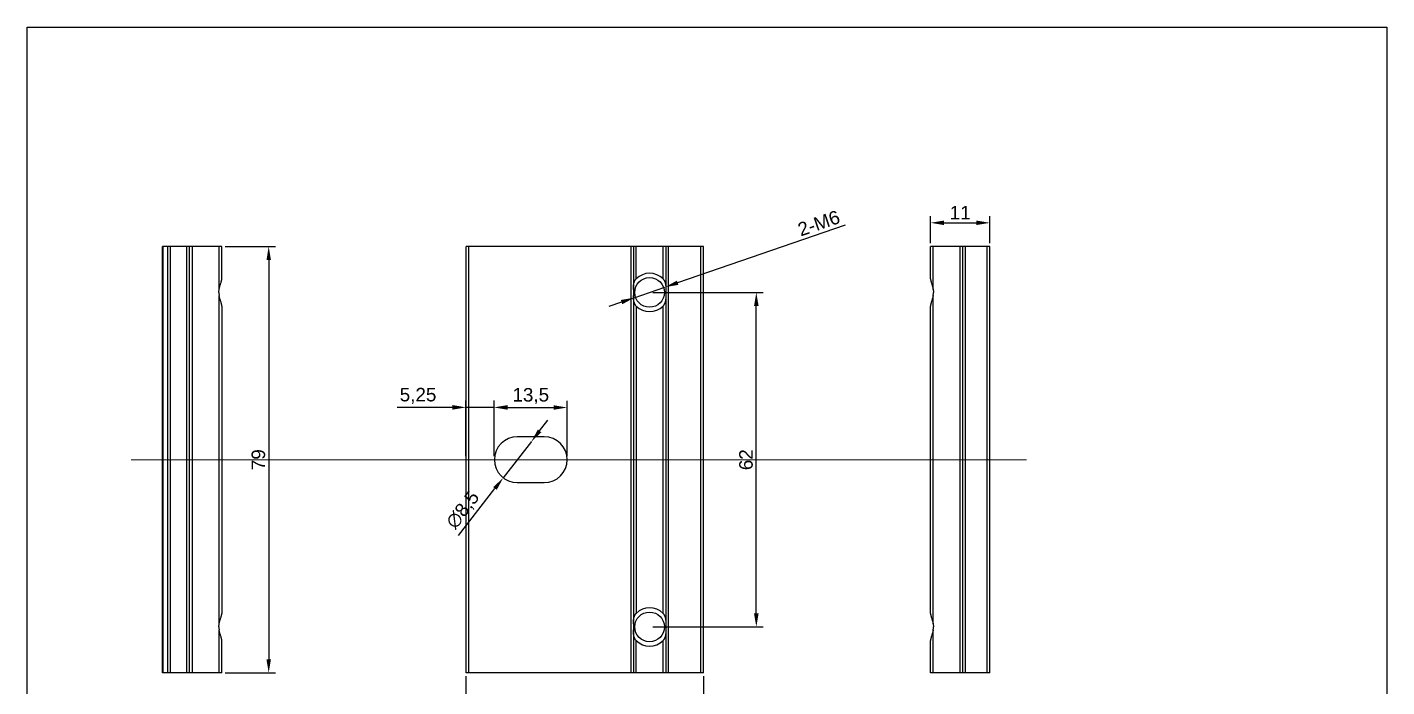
# Model space of a CAD drawing. Header units: millimetres. Extents: x 389 to 17466, y 310 to 5904.
# Drawn here: x 5722.7 to 5974.5, y 441.3 to 563.6 of the extents above; entities that cross this region are included whole.
import ezdxf

# ---------------------------------------------------------------- set-up
doc = ezdxf.new("R2010")
doc.units = ezdxf.units.MM
doc.styles.get("Standard").update_dxf_attribs({"font": 'arial.ttf'})
doc.dimstyles.new('ISO-25', dxfattribs={"dimtxt": 2.5, "dimasz": 2.5, "dimexe": 1.25, "dimexo": 0.625, "dimtad": 1, "dimtxsty": 'Standard', "dimcen": 2.5, "dimadec": 0, "dimazin": 0, "dimtfac": 1, "dimtmove": 0, "dimatfit": 3, "dimfxl": 1, "dimarcsym": 0})

# ---------------------------------------------------------------- blocks, each defined once
blk = doc.blocks.new('*D53')
at = {"color": 0, "lineweight": -2, "transparency": 16777216}
for p, q in [((5759.33, 522.91), (5768.63, 522.91)), ((5767.38, 520.41), (5767.38, 446.41)), ((5759.33, 443.91), (5768.63, 443.91))]:
    blk.add_line(p, q, dxfattribs=at)
at = {"color": 0, "transparency": 16777216}
for points in [[(5766.97, 520.41), (5767.8, 520.41), (5767.38, 522.91)], [(5766.97, 446.41), (5767.8, 446.41), (5767.38, 443.91)]]:
    blk.add_solid(points, dxfattribs=at)
at = {"layer": 'Defpoints', "color": 0, "transparency": 16777216}
for p in [(5758.7, 522.91), (5758.7, 443.91), (5767.38, 443.91)]:
    blk.add_point(p, dxfattribs=at)
at = {"color": 0, "lineweight": 5, "transparency": 16777216, "insert": (5765.48, 483.41), "char_height": 2.5, "attachment_point": 5, "rotation": 90}
blk.add_mtext('79', dxfattribs=at)
blk = doc.blocks.new('*D54')
at = {"color": 0, "lineweight": -2, "transparency": 16777216}
for p, q in [((5809.17, 484.04), (5809.17, 494.33)), ((5822.67, 484.04), (5822.67, 494.33)), ((5811.67, 493.08), (5820.17, 493.08))]:
    blk.add_line(p, q, dxfattribs=at)
at = {"color": 0, "transparency": 16777216}
for points in [[(5811.67, 493.5), (5811.67, 492.67), (5809.17, 493.08)], [(5820.17, 493.5), (5820.17, 492.67), (5822.67, 493.08)]]:
    blk.add_solid(points, dxfattribs=at)
at = {"layer": 'Defpoints', "color": 0, "transparency": 16777216}
for p in [(5822.67, 493.08), (5809.17, 483.41), (5822.67, 483.41)]:
    blk.add_point(p, dxfattribs=at)
at = {"color": 0, "lineweight": 5, "transparency": 16777216, "insert": (5815.92, 495.21), "char_height": 2.5, "attachment_point": 5}
blk.add_mtext('13,5', dxfattribs=at)
blk = doc.blocks.new('*D55')
at = {"color": 0, "lineweight": -2, "transparency": 16777216}
for p, q in [((5817.56, 488.75), (5819.09, 490.72)), ((5816.03, 486.77), (5810.82, 480.05)), ((5802.52, 469.35), (5809.29, 478.08))]:
    blk.add_line(p, q, dxfattribs=at)
at = {"color": 0, "transparency": 16777216}
for points in [[(5817.23, 489), (5817.89, 488.49), (5816.03, 486.77)], [(5808.96, 478.33), (5809.62, 477.82), (5810.82, 480.05)]]:
    blk.add_solid(points, dxfattribs=at)
at = {"layer": 'Defpoints', "color": 0, "transparency": 16777216}
for p in [(5816.03, 486.77), (5810.82, 480.05)]:
    blk.add_point(p, dxfattribs=at)
at = {"color": 0, "lineweight": 5, "transparency": 16777216, "insert": (5803.43, 474.05), "char_height": 2.5, "attachment_point": 5, "rotation": 52.2099}
blk.add_mtext('∅8,5', dxfattribs=at)
blk = doc.blocks.new('*D56')
at = {"color": 0, "lineweight": -2, "transparency": 16777216}
for p, q in [((5874.12, 526.89), (5843.12, 516.2)), ((5835.09, 513.43), (5840.76, 515.39)), ((5832.72, 512.62), (5830.36, 511.8))]:
    blk.add_line(p, q, dxfattribs=at)
at = {"color": 0, "transparency": 16777216}
for points in [[(5842.99, 516.6), (5843.26, 515.81), (5840.76, 515.39)], [(5832.59, 513.01), (5832.86, 512.22), (5835.09, 513.43)]]:
    blk.add_solid(points, dxfattribs=at)
at = {"layer": 'Defpoints', "color": 0, "transparency": 16777216}
for p in [(5840.76, 515.39), (5835.09, 513.43)]:
    blk.add_point(p, dxfattribs=at)
at = {"color": 0, "lineweight": 5, "transparency": 16777216, "insert": (5869.27, 527.23), "char_height": 2.5, "attachment_point": 5, "rotation": 19.0188}
blk.add_mtext('2-M6', dxfattribs=at)
blk = doc.blocks.new('*D57')
at = {"color": 0, "lineweight": -2, "transparency": 16777216}
for p, q in [((5803.92, 484.04), (5803.92, 494.36)), ((5809.17, 484.04), (5809.17, 494.36)), ((5801.42, 493.11), (5791.16, 493.11)), ((5809.17, 493.11), (5803.92, 493.11)), ((5811.67, 493.11), (5814.17, 493.11))]:
    blk.add_line(p, q, dxfattribs=at)
at = {"color": 0, "transparency": 16777216}
for points in [[(5801.42, 493.53), (5801.42, 492.69), (5803.92, 493.11)], [(5811.67, 493.53), (5811.67, 492.69), (5809.17, 493.11)]]:
    blk.add_solid(points, dxfattribs=at)
at = {"layer": 'Defpoints', "color": 0, "transparency": 16777216}
for p in [(5803.92, 493.11), (5803.92, 483.41), (5809.17, 483.41)]:
    blk.add_point(p, dxfattribs=at)
at = {"color": 0, "lineweight": 5, "transparency": 16777216, "insert": (5795.04, 495.24), "char_height": 2.5, "attachment_point": 5}
blk.add_mtext('5,25', dxfattribs=at)
blk = doc.blocks.new('*D58')
at = {"color": 0, "lineweight": -2, "transparency": 16777216}
for p, q in [((5889.95, 523.54), (5889.95, 528.56)), ((5892.45, 527.31), (5898.45, 527.31)), ((5900.95, 523.54), (5900.95, 528.56))]:
    blk.add_line(p, q, dxfattribs=at)
at = {"color": 0, "transparency": 16777216}
for points in [[(5892.45, 527.73), (5892.45, 526.9), (5889.95, 527.31)], [(5898.45, 527.73), (5898.45, 526.9), (5900.95, 527.31)]]:
    blk.add_solid(points, dxfattribs=at)
at = {"layer": 'Defpoints', "color": 0, "transparency": 16777216}
for p in [(5900.95, 527.31), (5889.95, 522.91), (5900.95, 522.91)]:
    blk.add_point(p, dxfattribs=at)
at = {"color": 0, "lineweight": 5, "transparency": 16777216, "insert": (5895.45, 529.2), "char_height": 2.5, "attachment_point": 5}
blk.add_mtext('11', dxfattribs=at)
blk = doc.blocks.new('*D59')
at = {"color": 0, "lineweight": -2, "transparency": 16777216}
for p, q in [((5803.92, 443.29), (5803.92, 434.77)), ((5847.92, 443.29), (5847.92, 434.77)), ((5806.42, 436.02), (5845.42, 436.02))]:
    blk.add_line(p, q, dxfattribs=at)
at = {"color": 0, "transparency": 16777216}
for points in [[(5806.42, 436.44), (5806.42, 435.61), (5803.92, 436.02)], [(5845.42, 436.44), (5845.42, 435.61), (5847.92, 436.02)]]:
    blk.add_solid(points, dxfattribs=at)
at = {"layer": 'Defpoints', "color": 0, "transparency": 16777216}
for p in [(5803.92, 443.91), (5847.92, 443.91), (5847.92, 436.02)]:
    blk.add_point(p, dxfattribs=at)
at = {"color": 0, "lineweight": 5, "transparency": 16777216, "insert": (5825.92, 437.9), "char_height": 2.5, "attachment_point": 5}
blk.add_mtext('44', dxfattribs=at)
blk = doc.blocks.new('*D60')
at = {"color": 0, "lineweight": -2, "transparency": 16777216}
for p, q in [((5838.55, 514.41), (5858.94, 514.41)), ((5857.69, 454.91), (5857.69, 511.91)), ((5838.55, 452.41), (5858.94, 452.41))]:
    blk.add_line(p, q, dxfattribs=at)
at = {"color": 0, "transparency": 16777216}
for points in [[(5857.27, 511.91), (5858.11, 511.91), (5857.69, 514.41)], [(5857.27, 454.91), (5858.11, 454.91), (5857.69, 452.41)]]:
    blk.add_solid(points, dxfattribs=at)
at = {"layer": 'Defpoints', "color": 0, "transparency": 16777216}
for p in [(5837.92, 514.41), (5857.69, 514.41), (5837.92, 452.41)]:
    blk.add_point(p, dxfattribs=at)
at = {"color": 0, "lineweight": 5, "transparency": 16777216, "insert": (5855.79, 483.41), "char_height": 2.5, "attachment_point": 5, "rotation": 90}
blk.add_mtext('62', dxfattribs=at)

msp = doc.modelspace()

# ---------------------------------------------------------------- linework, layer by layer
at = {"color": 7, "linetype": 'Continuous'}
for p, q in [((5747.7032, 443.9107), (5747.7032, 522.9107)), ((5758.7032, 522.9107), (5747.7032, 522.9107)), ((5747.8496, 443.9107), (5747.8496, 522.9107)), ((5748.7032, 443.9107), (5748.7032, 522.9107)), ((5749.2032, 443.9107), (5749.2032, 522.9107)), ((5752.2032, 443.9107), (5752.2032, 522.9107)), ((5752.7032, 443.9107), (5752.7032, 522.9107)), ((5753.2032, 522.9107), (5753.2032, 443.9107)), ((5758.2032, 514.9607), (5758.2032, 522.9107)), ((5758.7032, 516.9312), (5758.7032, 522.9107)), ((5803.9241, 443.9107), (5803.9241, 522.9107)), ((5847.9241, 522.9107), (5803.9241, 522.9107)), ((5804.4241, 443.9107), (5804.4241, 522.9107)), ((5834.4241, 522.9107), (5834.4241, 443.9107)), ((5834.9241, 522.9107), (5834.9241, 443.9107)), ((5835.4241, 516.9312), (5835.4241, 522.9107)), ((5840.4241, 516.9312), (5840.4241, 522.9107)), ((5840.9241, 522.9107), (5840.9241, 443.9107)), ((5841.4241, 443.9107), (5841.4241, 522.9107)), ((5847.4241, 443.9107), (5847.4241, 522.9107)), ((5847.9241, 443.9107), (5847.9241, 522.9107)), ((5889.9458, 516.9312), (5889.9458, 522.9107)), ((5900.9458, 522.9107), (5889.9458, 522.9107)), ((5890.4458, 514.9607), (5890.4458, 522.9107)), ((5895.4458, 443.9107), (5895.4458, 522.9107)), ((5895.9458, 443.9107), (5895.9458, 522.9107)), ((5896.4458, 443.9107), (5896.4458, 522.9107)), ((5900.4458, 443.9107), (5900.4458, 522.9107)), ((5900.9458, 443.9107), (5900.9458, 522.9107)), ((5758.2032, 452.9607), (5758.2032, 513.8607)), ((5890.4458, 452.9607), (5890.4458, 513.8607)), ((5758.7032, 511.8903), (5758.7032, 454.9312)), ((5835.4241, 511.8903), (5835.4241, 454.9312)), ((5840.4241, 454.9312), (5840.4241, 511.8903)), ((5889.9458, 454.9312), (5889.9458, 511.8903)), ((5818.4241, 487.6607), (5813.4241, 487.6607)), ((5813.4241, 479.1607), (5818.4241, 479.1607)), ((5758.2032, 443.9107), (5758.2032, 451.8607)), ((5890.4458, 443.9107), (5890.4458, 451.8607)), ((5758.7032, 443.9107), (5758.7032, 449.8903)), ((5835.4241, 443.9107), (5835.4241, 449.8903)), ((5840.4241, 443.9107), (5840.4241, 449.8903)), ((5889.9458, 443.9107), (5889.9458, 449.8903)), ((5758.7032, 443.9107), (5747.7032, 443.9107)), ((5847.9241, 443.9107), (5803.9241, 443.9107)), ((5900.9458, 443.9107), (5889.9458, 443.9107))]:
    msp.add_line(p, q, dxfattribs=at)
at = {"color": 1, "lineweight": 5}
msp.add_line((5741.8851, 483.4107), (5907.7037, 483.4107), dxfattribs=at)
msp.add_lwpolyline([(5722.6528, 563.5727), (5974.4626, 563.5727), (5974.4626, 374.9892), (5722.6528, 374.9892)], close=True)
at = {"color": 7, "linetype": 'Continuous'}
for centre in [(5837.9241, 514.4107), (5837.9241, 452.4107)]:
    msp.add_circle(centre, 2.75, dxfattribs=at)
for centre, radius, start, end in [((5837.9241, 514.4107), 3.55, 45.233005, 134.766995), ((5837.9241, 514.4107), 3.55, 225.233005, 314.766995), ((5813.4241, 483.4107), 4.25, 90, 270), ((5818.4241, 483.4107), 4.25, 270, 90), ((5837.9241, 452.4107), 3.55, 45.233005, 134.766995), ((5837.9241, 452.4107), 3.55, 225.233005, 314.766995)]:
    msp.add_arc(centre, radius, start, end, dxfattribs=at)
for points, knots in [([(5758.2032, 514.9607), (5758.219, 515.0485), (5758.2563, 515.2231), (5758.3233, 515.4818), (5758.3969, 515.7376), (5758.4735, 515.9903), (5758.537, 516.1988), (5758.5856, 516.3635), (5758.6196, 516.4844), (5758.6506, 516.6028), (5758.677, 516.7175), (5758.6936, 516.8103), (5758.7016, 516.881), (5758.7032, 516.9148), (5758.7032, 516.9312)], [0, 0, 0, 0, 0.1314788, 0.26284199, 0.39377392, 0.5237594, 0.65192577, 0.71489647, 0.77676117, 0.83710399, 0.895252, 0.95017361, 0.97591353, 1, 1, 1, 1]), ([(5834.9241, 514.9607), (5834.9241, 515.0481), (5834.9256, 515.2219), (5834.9406, 515.5666), (5834.9808, 515.9086), (5835.0596, 516.2428), (5835.1286, 516.447), (5835.1991, 516.6054), (5835.2614, 516.7213), (5835.3347, 516.8319), (5835.3924, 516.8998), (5835.4241, 516.9312)], [0, 0, 0, 0, 0.12607104, 0.25087553, 0.49814493, 0.62171805, 0.74600722, 0.80870137, 0.87187813, 0.93568287, 1, 1, 1, 1]), ([(5840.4241, 516.9312), (5840.4557, 516.8998), (5840.5134, 516.8319), (5840.5868, 516.7213), (5840.649, 516.6054), (5840.7195, 516.447), (5840.7886, 516.2428), (5840.8673, 515.9086), (5840.9076, 515.5666), (5840.9226, 515.2219), (5840.9241, 515.0481), (5840.9241, 514.9607)], [0, 0, 0, 0, 0.0643179, 0.12812694, 0.19130367, 0.25399788, 0.37828747, 0.50186003, 0.749128, 0.87393021, 1, 1, 1, 1]), ([(5889.9458, 516.9312), (5889.9458, 516.9148), (5889.9474, 516.881), (5889.9553, 516.8103), (5889.972, 516.7175), (5889.9983, 516.6028), (5890.0293, 516.4844), (5890.0634, 516.3634), (5890.1119, 516.1988), (5890.1755, 515.9903), (5890.252, 515.7376), (5890.3256, 515.4818), (5890.3926, 515.2231), (5890.4299, 515.0485), (5890.4458, 514.9607)], [0, 0, 0, 0, 0.02408602, 0.04982678, 0.10475218, 0.1629009, 0.22324384, 0.28510892, 0.34808003, 0.47624588, 0.60623057, 0.73716173, 0.8685224, 1, 1, 1, 1]), ([(5758.1532, 514.4114), (5758.1532, 514.5035), (5758.1618, 514.6876), (5758.1868, 514.8702), (5758.2032, 514.9607)], [0, 0, 0, 0, 0.49999736, 1, 1, 1, 1]), ([(5758.1532, 514.4114), (5758.1532, 514.3192), (5758.1617, 514.1346), (5758.1868, 513.9515), (5758.2032, 513.8607)], [0, 0, 0, 0, 0.49999781, 1, 1, 1, 1]), ([(5758.7032, 511.8903), (5758.7032, 511.9067), (5758.7016, 511.9405), (5758.6936, 512.0112), (5758.677, 512.104), (5758.6506, 512.2187), (5758.6196, 512.3371), (5758.5856, 512.458), (5758.537, 512.6227), (5758.4735, 512.8312), (5758.3969, 513.0839), (5758.3233, 513.3397), (5758.2563, 513.5984), (5758.219, 513.7729), (5758.2032, 513.8607)], [0, 0, 0, 0, 0.024086, 0.04982681, 0.10475237, 0.16290102, 0.22324401, 0.28510909, 0.34808018, 0.47624611, 0.60623075, 0.73716191, 0.86852246, 1, 1, 1, 1]), ([(5835.4241, 511.8903), (5835.3924, 511.9217), (5835.3347, 511.9896), (5835.2614, 512.1002), (5835.1991, 512.2161), (5835.1286, 512.3745), (5835.0596, 512.5787), (5834.9808, 512.9129), (5834.9406, 513.2549), (5834.9256, 513.5996), (5834.9241, 513.7734), (5834.9241, 513.8607)], [0, 0, 0, 0, 0.06431796, 0.12812716, 0.1913038, 0.25399804, 0.37828762, 0.50186024, 0.74912817, 0.87393026, 1, 1, 1, 1]), ([(5840.9241, 513.8607), (5840.9241, 513.7734), (5840.9226, 513.5996), (5840.9076, 513.2549), (5840.8673, 512.9128), (5840.7886, 512.5787), (5840.7195, 512.3745), (5840.649, 512.2161), (5840.5867, 512.1002), (5840.5134, 511.9896), (5840.4557, 511.9217), (5840.4241, 511.8903)], [0, 0, 0, 0, 0.12607124, 0.250876, 0.49814549, 0.62171856, 0.74600775, 0.80870188, 0.87187887, 0.93568306, 1, 1, 1, 1]), ([(5890.4458, 513.8607), (5890.4299, 513.7729), (5890.3926, 513.5984), (5890.3256, 513.3397), (5890.252, 513.0838), (5890.1755, 512.8312), (5890.1119, 512.6227), (5890.0634, 512.458), (5890.0293, 512.3371), (5889.9983, 512.2186), (5889.972, 512.1039), (5889.9553, 512.0111), (5889.9474, 511.9405), (5889.9458, 511.9067), (5889.9458, 511.8903)], [0, 0, 0, 0, 0.13147899, 0.2628425, 0.39377444, 0.52376, 0.6519263, 0.714897, 0.7767617, 0.83710449, 0.89525266, 0.95017372, 0.97591347, 1, 1, 1, 1]), ([(5890.4458, 514.9607), (5890.4621, 514.8699), (5890.4873, 514.6869), (5890.4958, 514.5023), (5890.4958, 514.41)], [0, 0, 0, 0, 0.50000219, 1, 1, 1, 1]), ([(5890.4458, 513.8607), (5890.4621, 513.9513), (5890.4872, 514.1339), (5890.4957, 514.318), (5890.4958, 514.41)], [0, 0, 0, 0, 0.50000264, 1, 1, 1, 1]), ([(5758.2032, 452.9607), (5758.219, 453.0485), (5758.2563, 453.2231), (5758.3233, 453.4818), (5758.3969, 453.7376), (5758.4735, 453.9903), (5758.537, 454.1988), (5758.5856, 454.3635), (5758.6196, 454.4844), (5758.6506, 454.6028), (5758.677, 454.7175), (5758.6936, 454.8103), (5758.7016, 454.881), (5758.7032, 454.9148), (5758.7032, 454.9312)], [0, 0, 0, 0, 0.1314788, 0.26284199, 0.39377392, 0.5237594, 0.65192577, 0.71489647, 0.77676117, 0.83710399, 0.895252, 0.95017361, 0.97591353, 1, 1, 1, 1]), ([(5834.9241, 452.9607), (5834.9241, 453.0481), (5834.9256, 453.2219), (5834.9406, 453.5666), (5834.9808, 453.9086), (5835.0596, 454.2428), (5835.1286, 454.447), (5835.1991, 454.6054), (5835.2614, 454.7213), (5835.3347, 454.8319), (5835.3924, 454.8998), (5835.4241, 454.9312)], [0, 0, 0, 0, 0.12607104, 0.25087553, 0.49814493, 0.62171805, 0.74600722, 0.80870137, 0.87187813, 0.93568287, 1, 1, 1, 1]), ([(5840.4241, 454.9312), (5840.4557, 454.8998), (5840.5134, 454.8319), (5840.5868, 454.7213), (5840.649, 454.6054), (5840.7195, 454.447), (5840.7886, 454.2428), (5840.8673, 453.9086), (5840.9076, 453.5666), (5840.9226, 453.2219), (5840.9241, 453.0481), (5840.9241, 452.9607)], [0, 0, 0, 0, 0.0643179, 0.12812694, 0.19130367, 0.25399788, 0.37828747, 0.50186003, 0.749128, 0.87393021, 1, 1, 1, 1]), ([(5889.9458, 454.9312), (5889.9458, 454.9148), (5889.9474, 454.881), (5889.9553, 454.8103), (5889.972, 454.7175), (5889.9983, 454.6028), (5890.0293, 454.4844), (5890.0634, 454.3634), (5890.1119, 454.1988), (5890.1755, 453.9903), (5890.252, 453.7376), (5890.3256, 453.4818), (5890.3926, 453.2231), (5890.4299, 453.0485), (5890.4458, 452.9607)], [0, 0, 0, 0, 0.02408602, 0.04982678, 0.10475218, 0.1629009, 0.22324384, 0.28510892, 0.34808003, 0.47624588, 0.60623057, 0.73716173, 0.8685224, 1, 1, 1, 1]), ([(5758.1532, 452.4114), (5758.1532, 452.5035), (5758.1618, 452.6876), (5758.1868, 452.8702), (5758.2032, 452.9607)], [0, 0, 0, 0, 0.49999736, 1, 1, 1, 1]), ([(5758.1532, 452.4114), (5758.1532, 452.3192), (5758.1617, 452.1346), (5758.1868, 451.9515), (5758.2032, 451.8607)], [0, 0, 0, 0, 0.49999781, 1, 1, 1, 1]), ([(5758.7032, 449.8903), (5758.7032, 449.9067), (5758.7016, 449.9405), (5758.6936, 450.0112), (5758.677, 450.104), (5758.6506, 450.2187), (5758.6196, 450.3371), (5758.5856, 450.458), (5758.537, 450.6227), (5758.4735, 450.8312), (5758.3969, 451.0839), (5758.3233, 451.3397), (5758.2563, 451.5984), (5758.219, 451.7729), (5758.2032, 451.8607)], [0, 0, 0, 0, 0.024086, 0.04982681, 0.10475237, 0.16290102, 0.22324401, 0.28510909, 0.34808018, 0.47624611, 0.60623075, 0.73716191, 0.86852246, 1, 1, 1, 1]), ([(5835.4241, 449.8903), (5835.3924, 449.9217), (5835.3347, 449.9896), (5835.2614, 450.1002), (5835.1991, 450.2161), (5835.1286, 450.3745), (5835.0596, 450.5787), (5834.9808, 450.9129), (5834.9406, 451.2549), (5834.9256, 451.5996), (5834.9241, 451.7734), (5834.9241, 451.8607)], [0, 0, 0, 0, 0.06431796, 0.12812716, 0.1913038, 0.25399804, 0.37828762, 0.50186024, 0.74912817, 0.87393026, 1, 1, 1, 1]), ([(5840.9241, 451.8607), (5840.9241, 451.7734), (5840.9226, 451.5996), (5840.9076, 451.2549), (5840.8673, 450.9128), (5840.7886, 450.5787), (5840.7195, 450.3745), (5840.649, 450.2161), (5840.5867, 450.1002), (5840.5134, 449.9896), (5840.4557, 449.9217), (5840.4241, 449.8903)], [0, 0, 0, 0, 0.12607124, 0.250876, 0.49814549, 0.62171856, 0.74600775, 0.80870188, 0.87187887, 0.93568306, 1, 1, 1, 1]), ([(5890.4458, 451.8607), (5890.4299, 451.7729), (5890.3926, 451.5984), (5890.3256, 451.3397), (5890.252, 451.0838), (5890.1755, 450.8312), (5890.1119, 450.6227), (5890.0634, 450.458), (5890.0293, 450.3371), (5889.9983, 450.2186), (5889.972, 450.1039), (5889.9553, 450.0111), (5889.9474, 449.9405), (5889.9458, 449.9067), (5889.9458, 449.8903)], [0, 0, 0, 0, 0.13147899, 0.2628425, 0.39377444, 0.52376, 0.6519263, 0.714897, 0.7767617, 0.83710449, 0.89525266, 0.95017372, 0.97591347, 1, 1, 1, 1]), ([(5890.4458, 452.9607), (5890.4621, 452.8699), (5890.4873, 452.6869), (5890.4958, 452.5023), (5890.4958, 452.41)], [0, 0, 0, 0, 0.50000219, 1, 1, 1, 1]), ([(5890.4458, 451.8607), (5890.4621, 451.9513), (5890.4872, 452.1339), (5890.4957, 452.318), (5890.4958, 452.41)], [0, 0, 0, 0, 0.50000264, 1, 1, 1, 1])]:
    msp.add_open_spline(points, degree=3, knots=knots, dxfattribs=at)

# ---------------------------------------------------------------- dimensions: what is measured, and where the dimension line sits
at = {"lineweight": 5}
dim = msp.add_diameter_dim_2p(p1=(5835.0878, 513.4331), p2=(5840.7603, 515.3884), text='2-M6', dimstyle='ISO-25', dxfattribs=at)
dim.commit()
dim.dimension.update_dxf_attribs({"geometry": '*D56', "text_midpoint": (5869.8885, 525.4288), "dimtype": 163})
dim = msp.add_linear_dim(base=(5900.9458, 527.315), p1=(5889.9458, 522.9107), p2=(5900.9458, 522.9107), dimstyle='ISO-25', dxfattribs=at)
dim.commit()
dim.dimension.update_dxf_attribs({"geometry": '*D58', "text_midpoint": (5895.4458, 527.315), "dimtype": 160})
for base, p1, p2, picture, middle in [((5767.383, 443.9107), (5758.7032, 522.9107), (5758.7032, 443.9107), '*D53', (5767.383, 483.4107)), ((5857.6885, 514.4107), (5837.9241, 452.4107), (5837.9241, 514.4107), '*D60', (5857.6885, 483.4107))]:
    dim = msp.add_linear_dim(base=base, p1=p1, p2=p2, angle=90, dimstyle='ISO-25', dxfattribs=at)
    dim.commit()
    dim.dimension.update_dxf_attribs({"geometry": picture, "text_midpoint": middle, "dimtype": 160})
for base, p1, p2, picture, middle in [((5803.9241, 493.1089), (5809.1741, 483.4107), (5803.9241, 483.4107), '*D57', (5795.0428, 495.2363)), ((5822.6741, 493.0836), (5809.1741, 483.4107), (5822.6741, 483.4107), '*D54', (5815.9241, 495.2109)), ((5847.9241, 436.024), (5803.9241, 443.9107), (5847.9241, 443.9107), '*D59', (5825.9241, 437.899))]:
    dim = msp.add_linear_dim(base=base, p1=p1, p2=p2, dimstyle='ISO-25', dxfattribs=at)
    dim.commit()
    dim.dimension.update_dxf_attribs({"geometry": picture, "text_midpoint": middle})
dim = msp.add_diameter_dim_2p(p1=(5816.0283, 486.7693), p2=(5810.8198, 480.0521), dimstyle='ISO-25', dxfattribs=at)
dim.commit()
dim.dimension.update_dxf_attribs({"geometry": '*D55', "text_midpoint": (5803.4258, 474.055)})

doc.saveas('drawing.dxf')
